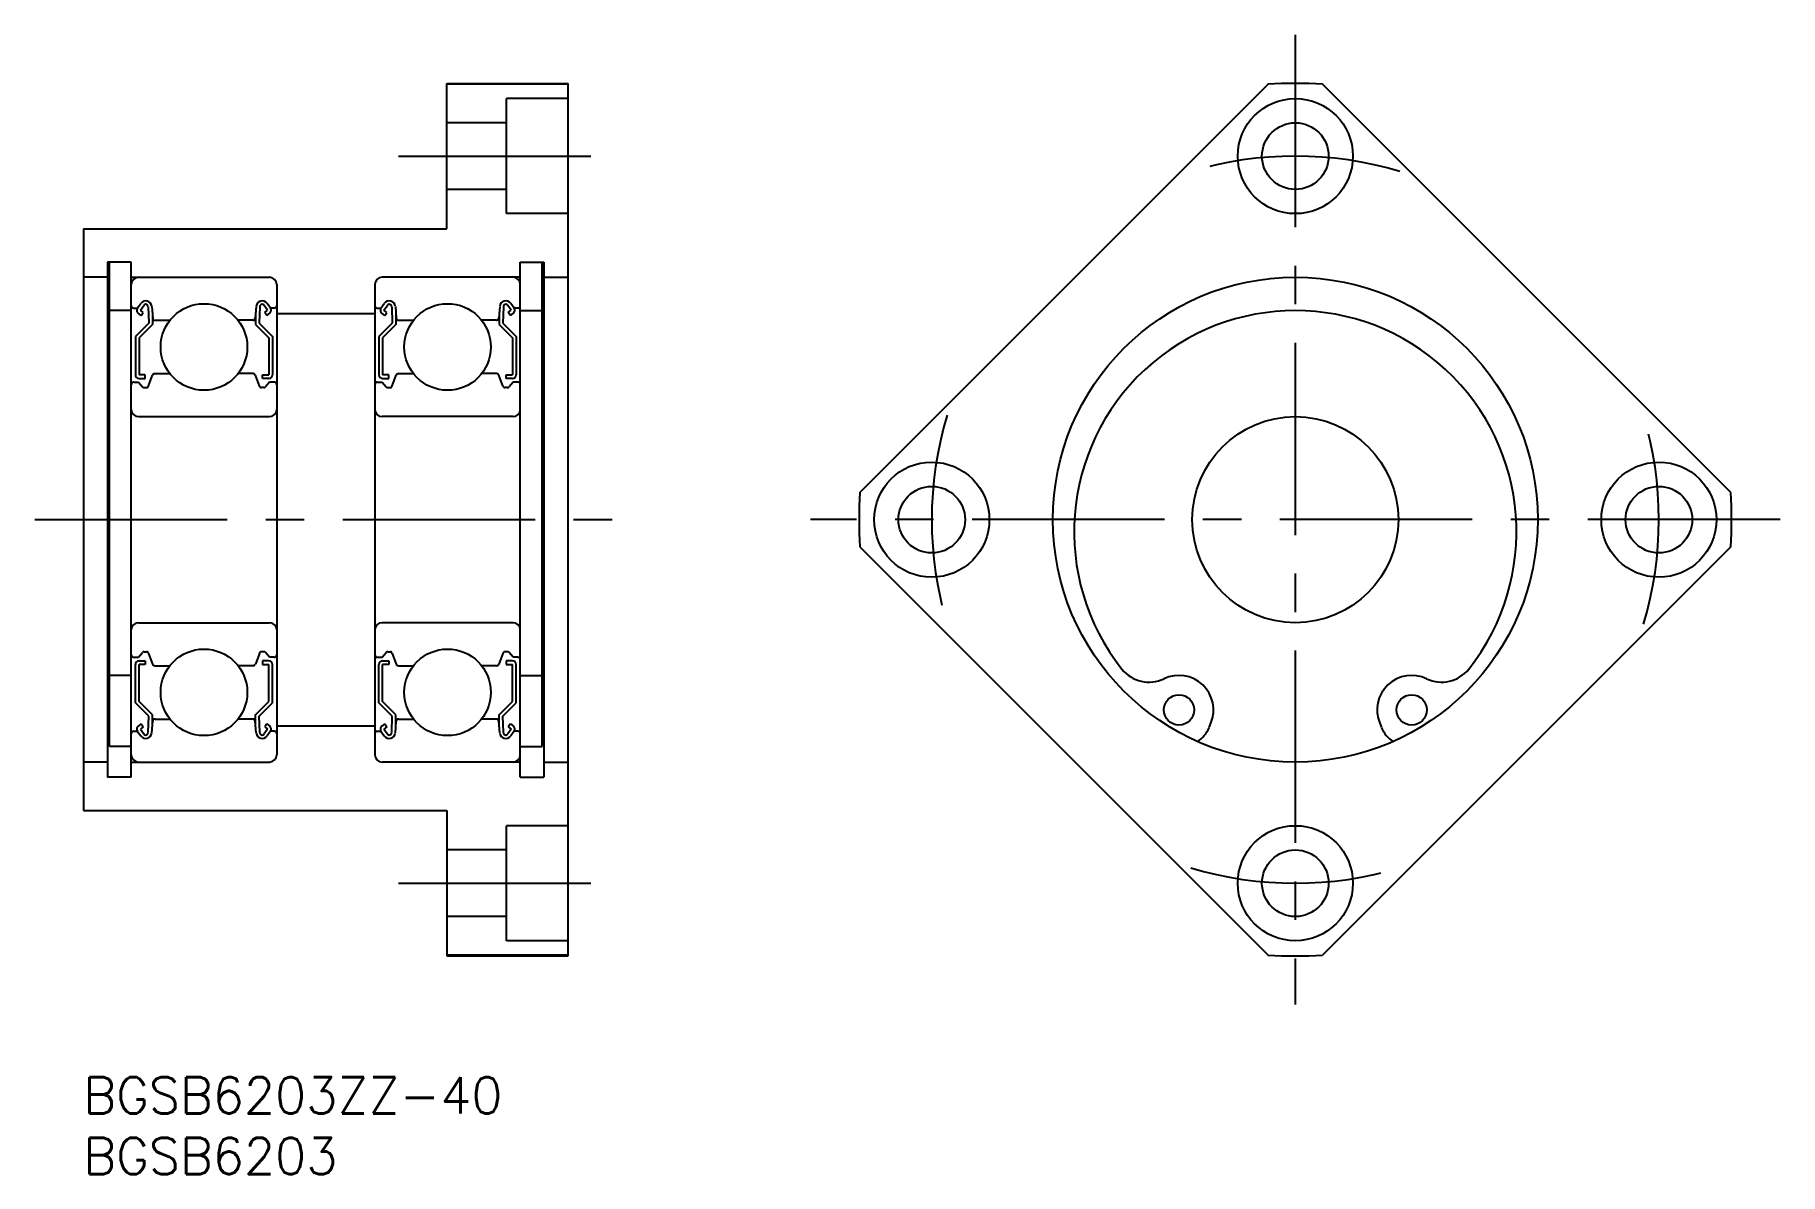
# Model space of a CAD drawing. Extents: x -4 to 140, y -8 to 86.
import ezdxf

# ---------------------------------------------------------------- set-up
doc = ezdxf.new("R2010")
doc.units = 0
doc.header["$LTSCALE"] = 0.5
doc.linetypes.add('CENTER', pattern=[50.8, 31.75, -6.35, 6.35, -6.35])
for name, color, linetype in [('MSM_CENTER', 1, 'CENTER'), ('MSM_CONTINUOUS', 7, 'CONTINUOUS'), ('MSM_PART_NUMBER', 7, 'CONTINUOUS')]:
    doc.layers.add(name, color=color, linetype=linetype)
doc.styles.get("Standard").update_dxf_attribs({"font": 'txt.shx', "height": 3, "bigfont": 'bigfont.shx'})

# ---------------------------------------------------------------- blocks, each defined once
blk = doc.blocks.new('*U6')
at = {"layer": 'MSM_PART_NUMBER'}
blk.add_text('BGSB6203ZZ-40', height=3, dxfattribs=at).set_placement((0, -3))
blk = doc.blocks.new('*U7')
at = {"layer": 'MSM_PART_NUMBER'}
blk.add_text('BGSB6203', height=3, dxfattribs=at).set_placement((0, -8))

msp = doc.modelspace()

# ---------------------------------------------------------------- linework, layer by layer
at = {"layer": 'MSM_CENTER'}
for p, q in [((100, 86), (100, 6)), ((26, 76), (44, 76)), ((-4, 46), (44, 46)), ((140, 46), (60, 46)), ((26, 16), (44, 16))]:
    msp.add_line(p, q, dxfattribs=at)
for start, end in [(73.2792, 106.7208), (163.2792, 196.7208), (343.2792, 16.7208), (253.2792, 286.7208)]:
    msp.add_arc((100, 46), 30, start, end, dxfattribs=at)
at = {"layer": 'MSM_CONTINUOUS'}
for p, q in [((30, 70), (30, 82)), ((30, 82), (40, 82)), ((40, 81.93), (30, 81.93)), ((34.9, 71.25), (34.9, 80.75)), ((40, 80.75), (34.9, 80.75)), ((40, 10), (40, 82)), ((64.07, 48.25), (97.75, 81.93)), ((135.93, 48.25), (102.25, 81.93)), ((34.9, 78.75), (30, 78.75)), ((34.9, 73.25), (30, 73.25)), ((40, 71.25), (34.9, 71.25)), ((0, 70), (30, 70)), ((0, 70), (0, 22)), ((3.95, 67.25, 1.75), (2, 67.25, 1.75)), ((2, 67.25), (2, 24.75)), ((2.15, 27.29, 1.25), (2.15, 67.25, 1.25)), ((3.95, 24.75), (3.95, 67.25)), ((36.05, 24.75), (36.05, 67.25)), ((36.05, 67.25, 1.75), (38, 67.25, 1.75)), ((37.85, 27.29, 1.25), (37.85, 67.25, 1.25)), ((38, 67.25), (38, 24.75)), ((2, 66, 1.75), (0, 66, 1.75)), ((3.95, 66), (15.35, 66)), ((15.95, 65.4), (15.95, 26.6)), ((24.05, 65.4), (24.05, 26.6)), ((36.05, 66), (24.65, 66)), ((38, 66, 1.75), (40, 66, 1.75)), ((4.15, 63.45), (4.45, 63.45)), ((4.45, 63.45), (4.73, 63.85)), ((4.7, 63.28), (4.98, 63.68)), ((5.34, 63.57), (5.39, 62.22)), ((5.64, 63.6), (5.72, 62.63)), ((14.26, 63.6), (14.18, 62.63)), ((14.56, 63.57), (14.51, 62.22)), ((15.2, 63.28), (14.92, 63.68)), ((15.45, 63.45), (15.17, 63.85)), ((15.75, 63.45), (15.45, 63.45)), ((24.25, 63.45), (24.55, 63.45)), ((24.55, 63.45), (24.83, 63.85)), ((24.8, 63.28), (25.08, 63.68)), ((25.44, 63.57), (25.49, 62.22)), ((25.74, 63.6), (25.82, 62.63)), ((34.36, 63.6), (34.28, 62.63)), ((34.66, 63.57), (34.61, 62.22)), ((35.3, 63.28), (35.02, 63.68)), ((35.55, 63.45), (35.27, 63.85)), ((35.85, 63.45), (35.55, 63.45)), ((3.95, 63.25, 1.75), (2.15, 63.25, 1.75)), ((5.39, 62.22), (4.29, 61.12)), ((4.77, 62.86), (4.52, 63.03)), ((5.69, 62.1), (4.59, 61)), ((4.94, 63.1), (4.7, 63.28)), ((4.77, 62.86), (4.94, 63.1)), ((5.69, 62.97), (5.69, 62.1)), ((5.92, 62.45), (7.14, 62.45)), ((13.98, 62.45), (12.76, 62.45)), ((14.21, 62.97), (14.21, 62.1)), ((14.21, 62.1), (15.31, 61)), ((14.51, 62.22), (15.61, 61.12)), ((14.96, 63.1), (15.2, 63.28)), ((15.13, 62.86), (14.96, 63.1)), ((15.13, 62.86), (15.38, 63.03)), ((15.95, 63), (24.05, 63)), ((25.49, 62.22), (24.39, 61.12)), ((24.87, 62.86), (24.62, 63.03)), ((25.79, 62.1), (24.69, 61)), ((25.04, 63.1), (24.8, 63.28)), ((24.87, 62.86), (25.04, 63.1)), ((25.79, 62.97), (25.79, 62.1)), ((26.02, 62.45), (27.24, 62.45)), ((34.08, 62.45), (32.86, 62.45)), ((34.31, 62.97), (34.31, 62.1)), ((34.31, 62.1), (35.41, 61)), ((34.61, 62.22), (35.71, 61.12)), ((35.06, 63.1), (35.3, 63.28)), ((35.23, 62.86), (35.06, 63.1)), ((35.23, 62.86), (35.48, 63.03)), ((36.05, 63.25, 1.75), (37.85, 63.25, 1.75)), ((4.29, 61.12), (4.29, 57.95)), ((4.59, 61), (4.59, 57.95)), ((15.31, 61), (15.31, 57.95)), ((15.61, 61.12), (15.61, 57.95)), ((24.39, 61.12), (24.39, 57.95)), ((24.69, 61), (24.69, 57.95)), ((35.41, 61), (35.41, 57.95)), ((35.71, 61.12), (35.71, 57.95)), ((5.11, 57.95), (4.59, 57.95)), ((4.59, 57.65), (5.11, 57.65)), ((5.11, 57.65), (5.11, 57.95)), ((5.38, 57.03), (5.71, 57.92)), ((5.9, 58.05), (7.14, 58.05)), ((14, 58.05), (12.76, 58.05)), ((14.52, 57.03), (14.19, 57.92)), ((14.79, 57.95), (15.31, 57.95)), ((14.79, 57.65), (14.79, 57.95)), ((15.31, 57.65), (14.79, 57.65)), ((25.21, 57.95), (24.69, 57.95)), ((24.69, 57.65), (25.21, 57.65)), ((25.21, 57.65), (25.21, 57.95)), ((25.48, 57.03), (25.81, 57.92)), ((26, 58.05), (27.24, 58.05)), ((34.1, 58.05), (32.86, 58.05)), ((34.62, 57.03), (34.29, 57.92)), ((34.89, 57.95), (35.41, 57.95)), ((34.89, 57.65), (34.89, 57.95)), ((35.41, 57.65), (34.89, 57.65)), ((4.15, 57.35), (4.55, 57.35)), ((4.55, 57.35), (4.87, 56.97)), ((5.02, 56.9), (5.2, 56.9)), ((14.88, 56.9), (14.7, 56.9)), ((15.35, 57.35), (15.03, 56.97)), ((15.75, 57.35), (15.35, 57.35)), ((24.25, 57.35), (24.65, 57.35)), ((24.65, 57.35), (24.97, 56.97)), ((25.12, 56.9), (25.3, 56.9)), ((34.98, 56.9), (34.8, 56.9)), ((35.45, 57.35), (35.13, 56.97)), ((35.85, 57.35), (35.45, 57.35)), ((4.55, 54.5), (15.35, 54.5)), ((35.45, 54.5), (24.65, 54.5)), ((64.07, 43.75), (97.75, 10.07)), ((135.93, 43.75), (102.25, 10.07)), ((4.55, 37.5), (15.35, 37.5)), ((35.45, 37.5), (24.65, 37.5)), ((4.15, 34.65), (4.55, 34.65)), ((4.55, 34.65), (4.87, 35.03)), ((5.02, 35.1), (5.2, 35.1)), ((5.38, 34.97), (5.71, 34.08)), ((14.52, 34.97), (14.19, 34.08)), ((14.88, 35.1), (14.7, 35.1)), ((15.35, 34.65), (15.03, 35.03)), ((15.75, 34.65), (15.35, 34.65)), ((24.25, 34.65), (24.65, 34.65)), ((24.65, 34.65), (24.97, 35.03)), ((25.12, 35.1), (25.3, 35.1)), ((25.48, 34.97), (25.81, 34.08)), ((34.62, 34.97), (34.29, 34.08)), ((34.98, 35.1), (34.8, 35.1)), ((35.45, 34.65), (35.13, 35.03)), ((35.85, 34.65), (35.45, 34.65)), ((3.95, 33.15, 1.75), (2.15, 33.15, 1.75)), ((4.29, 30.88), (4.29, 34.05)), ((4.59, 34.35), (5.11, 34.35)), ((4.59, 31), (4.59, 34.05)), ((5.11, 34.05), (4.59, 34.05)), ((5.11, 34.35), (5.11, 34.05)), ((5.9, 33.95), (7.14, 33.95)), ((14, 33.95), (12.76, 33.95)), ((15.31, 34.35), (14.79, 34.35)), ((14.79, 34.35), (14.79, 34.05)), ((14.79, 34.05), (15.31, 34.05)), ((15.31, 31), (15.31, 34.05)), ((15.61, 30.88), (15.61, 34.05)), ((24.39, 30.88), (24.39, 34.05)), ((24.69, 34.35), (25.21, 34.35)), ((24.69, 31), (24.69, 34.05)), ((25.21, 34.05), (24.69, 34.05)), ((25.21, 34.35), (25.21, 34.05)), ((26, 33.95), (27.24, 33.95)), ((34.1, 33.95), (32.86, 33.95)), ((35.41, 34.35), (34.89, 34.35)), ((34.89, 34.35), (34.89, 34.05)), ((34.89, 34.05), (35.41, 34.05)), ((35.41, 31), (35.41, 34.05)), ((35.71, 30.88), (35.71, 34.05)), ((36.05, 33.15, 1.75), (37.85, 33.15, 1.75)), ((5.39, 29.78), (4.29, 30.88)), ((5.69, 29.9), (4.59, 31)), ((14.21, 29.9), (15.31, 31)), ((14.51, 29.78), (15.61, 30.88)), ((25.49, 29.78), (24.39, 30.88)), ((25.79, 29.9), (24.69, 31)), ((34.31, 29.9), (35.41, 31)), ((34.61, 29.78), (35.71, 30.88)), ((4.77, 29.14), (4.52, 28.97)), ((4.94, 28.9), (4.7, 28.72)), ((4.77, 29.14), (4.94, 28.9)), ((5.34, 28.43), (5.39, 29.78)), ((5.64, 28.4), (5.72, 29.37)), ((5.69, 29.03), (5.69, 29.9)), ((5.92, 29.55), (7.14, 29.55)), ((13.98, 29.55), (12.76, 29.55)), ((14.26, 28.4), (14.18, 29.37)), ((14.21, 29.03), (14.21, 29.9)), ((14.56, 28.43), (14.51, 29.78)), ((15.13, 29.14), (14.96, 28.9)), ((14.96, 28.9), (15.2, 28.72)), ((15.13, 29.14), (15.38, 28.97)), ((15.95, 29), (24.05, 29)), ((24.87, 29.14), (24.62, 28.97)), ((25.04, 28.9), (24.8, 28.72)), ((24.87, 29.14), (25.04, 28.9)), ((25.44, 28.43), (25.49, 29.78)), ((25.74, 28.4), (25.82, 29.37)), ((25.79, 29.03), (25.79, 29.9)), ((26.02, 29.55), (27.24, 29.55)), ((34.08, 29.55), (32.86, 29.55)), ((34.36, 28.4), (34.28, 29.37)), ((34.31, 29.03), (34.31, 29.9)), ((34.66, 28.43), (34.61, 29.78)), ((35.23, 29.14), (35.06, 28.9)), ((35.06, 28.9), (35.3, 28.72)), ((35.23, 29.14), (35.48, 28.97)), ((92.88, 28.84), (93.03, 29.21)), ((106.97, 29.21), (107.12, 28.84)), ((4.15, 28.55), (4.45, 28.55)), ((4.45, 28.55), (4.73, 28.15)), ((4.7, 28.72), (4.98, 28.32)), ((15.2, 28.72), (14.92, 28.32)), ((15.45, 28.55), (15.17, 28.15)), ((15.75, 28.55), (15.45, 28.55)), ((24.25, 28.55), (24.55, 28.55)), ((24.55, 28.55), (24.83, 28.15)), ((24.8, 28.72), (25.08, 28.32)), ((35.3, 28.72), (35.02, 28.32)), ((35.55, 28.55), (35.27, 28.15)), ((35.85, 28.55), (35.55, 28.55)), ((2, 26, 1.75), (0, 26, 1.75)), ((3.95, 27.29, 1.75), (2.15, 27.29, 1.75)), ((3.95, 26), (15.35, 26)), ((7.45, 26), (7.45, 26)), ((36.05, 26), (24.65, 26)), ((32.55, 26), (32.55, 26)), ((36.05, 27.29, 1.75), (37.85, 27.29, 1.75)), ((38, 26, 1.75), (40, 26, 1.75)), ((3.95, 24.75, 1.75), (2, 24.75, 1.75)), ((36.05, 24.75, 1.75), (38, 24.75, 1.75)), ((0, 22), (30, 22)), ((30, 22), (30, 10)), ((34.9, 11.25), (34.9, 20.75)), ((40, 20.75), (34.9, 20.75)), ((34.9, 18.75), (30, 18.75)), ((34.9, 13.25), (30, 13.25)), ((40, 11.25), (34.9, 11.25)), ((40, 10.07), (30, 10.07)), ((30, 10), (40, 10))]:
    msp.add_line(p, q, dxfattribs=at)
for centre, radius in [((100, 76), 4.75), ((100, 76), 2.75), ((100, 46), 20), ((9.95, 60.25), 3.57), ((30.05, 60.25), 3.57), ((100, 46), 8.5), ((70, 46), 4.75), ((130, 46), 4.75), ((70, 46), 2.75), ((130, 46), 2.75), ((9.95, 31.75), 3.57), ((30.05, 31.75), 3.57), ((90.4, 30.3), 1.25), ((109.6, 30.3), 1.25), ((100, 16), 4.75), ((100, 16), 2.75)]:
    msp.add_circle(centre, radius, dxfattribs=at)
for centre, radius, start, end in [((100, 46), 36, 86.4096, 93.5904), ((4.55, 65.4), 0.6, 90, 180), ((15.35, 65.4), 0.6, 0, 90), ((24.65, 65.4), 0.6, 90, 180), ((35.45, 65.4), 0.6, 0, 90), ((4.15, 63.65), 0.2, 180, 270), ((4.7, 63.28), 0.3, 144.9367, 235.0393), ((5.14, 63.56), 0.5, 5.0652, 144.9367), ((5.14, 63.57), 0.2, 2.1311, 144.9356), ((14.76, 63.56), 0.5, 35.0633, 174.9348), ((14.76, 63.57), 0.2, 35.0644, 177.8689), ((15.2, 63.28), 0.3, 304.9607, 35.0633), ((15.75, 63.65), 0.2, 270, 0), ((24.25, 63.65), 0.2, 180, 270), ((24.8, 63.28), 0.3, 144.9367, 235.0393), ((25.24, 63.56), 0.5, 5.0652, 144.9367), ((25.24, 63.57), 0.2, 2.1311, 144.9356), ((34.86, 63.56), 0.5, 35.0633, 174.9348), ((34.86, 63.57), 0.2, 35.0644, 177.8689), ((35.3, 63.28), 0.3, 304.9607, 35.0633), ((35.85, 63.65), 0.2, 270, 0), ((5.92, 62.65), 0.2, 185.0652, 270), ((13.98, 62.65), 0.2, 270, 354.9348), ((26.02, 62.65), 0.2, 185.0652, 270), ((34.08, 62.65), 0.2, 270, 354.9348), ((100, 45), 18.25, 321.621, 218.379), ((4.59, 57.95), 0.3, 180, 270), ((5.9, 57.85), 0.2, 90, 159.9702), ((14, 57.85), 0.2, 20.0298, 90), ((15.31, 57.95), 0.3, 270, 0), ((24.69, 57.95), 0.3, 180, 270), ((26, 57.85), 0.2, 90, 159.9702), ((34.1, 57.85), 0.2, 20.0298, 90), ((35.41, 57.95), 0.3, 270, 0), ((4.15, 57.15), 0.2, 90, 180), ((5.02, 57.1), 0.2, 219.9992, 270), ((5.2, 57.1), 0.2, 270, 339.9702), ((14.7, 57.1), 0.2, 200.0298, 270), ((14.88, 57.1), 0.2, 270, 320.0008), ((15.75, 57.15), 0.2, 0, 90), ((24.25, 57.15), 0.2, 90, 180), ((25.12, 57.1), 0.2, 219.9992, 270), ((25.3, 57.1), 0.2, 270, 339.9702), ((34.8, 57.1), 0.2, 200.0298, 270), ((34.98, 57.1), 0.2, 270, 320.0008), ((35.85, 57.15), 0.2, 0, 90), ((4.55, 55.1), 0.6, 180, 270), ((15.35, 55.1), 0.6, 270, 0), ((24.65, 55.1), 0.6, 180, 270), ((35.45, 55.1), 0.6, 270, 0), ((100, 46), 36, 176.4096, 183.5904), ((100, 46), 36, 356.4096, 3.5904), ((4.55, 36.9), 0.6, 90, 180), ((15.35, 36.9), 0.6, 0, 90), ((24.65, 36.9), 0.6, 90, 180), ((35.45, 36.9), 0.6, 0, 90), ((4.15, 34.85), 0.2, 180, 270), ((5.02, 34.9), 0.2, 90, 140.0008), ((5.2, 34.9), 0.2, 20.0298, 90), ((14.7, 34.9), 0.2, 90, 159.9702), ((14.88, 34.9), 0.2, 39.9992, 90), ((15.75, 34.85), 0.2, 270, 0), ((24.25, 34.85), 0.2, 180, 270), ((25.12, 34.9), 0.2, 90, 140.0008), ((25.3, 34.9), 0.2, 20.0298, 90), ((34.8, 34.9), 0.2, 90, 159.9702), ((34.98, 34.9), 0.2, 39.9992, 90), ((35.85, 34.85), 0.2, 270, 0), ((4.59, 34.05), 0.3, 90, 180), ((5.9, 34.15), 0.2, 200.0298, 270), ((14, 34.15), 0.2, 270, 339.9702), ((15.31, 34.05), 0.3, 0, 90), ((24.69, 34.05), 0.3, 90, 180), ((26, 34.15), 0.2, 200.0298, 270), ((34.1, 34.15), 0.2, 270, 339.9702), ((35.41, 34.05), 0.3, 0, 90), ((87.93, 35.44), 2.85, 218.379, 295.7059), ((90.4, 30.3), 2.85, 337.4615, 115.7059), ((109.6, 30.3), 2.85, 64.2941, 202.5385), ((112.07, 35.44), 2.85, 244.2941, 321.621), ((4.7, 28.72), 0.3, 124.9607, 215.0633), ((5.92, 29.35), 0.2, 90, 174.9348), ((13.98, 29.35), 0.2, 5.0652, 90), ((15.2, 28.72), 0.3, 324.9367, 55.0393), ((24.8, 28.72), 0.3, 124.9607, 215.0633), ((26.02, 29.35), 0.2, 90, 174.9348), ((34.08, 29.35), 0.2, 5.0652, 90), ((35.3, 28.72), 0.3, 324.9367, 55.0393), ((90.57, 29.79), 2.5, 303.0556, 337.4615), ((109.43, 29.79), 2.5, 202.5385, 236.9444), ((4.15, 28.35), 0.2, 90, 180), ((5.14, 28.44), 0.5, 215.0633, 354.9348), ((5.14, 28.43), 0.2, 215.0644, 357.8689), ((14.76, 28.44), 0.5, 185.0652, 324.9367), ((14.76, 28.43), 0.2, 182.1311, 324.9356), ((15.75, 28.35), 0.2, 0, 90), ((24.25, 28.35), 0.2, 90, 180), ((25.24, 28.44), 0.5, 215.0633, 354.9348), ((25.24, 28.43), 0.2, 215.0644, 357.8689), ((34.86, 28.44), 0.5, 185.0652, 324.9367), ((34.86, 28.43), 0.2, 182.1311, 324.9356), ((35.85, 28.35), 0.2, 0, 90), ((4.55, 26.6), 0.6, 180, 270), ((15.35, 26.6), 0.6, 270, 0), ((24.65, 26.6), 0.6, 180, 270), ((35.45, 26.6), 0.6, 270, 0), ((100, 46), 36, 266.4096, 273.5904)]:
    msp.add_arc(centre, radius, start, end, dxfattribs=at)

# ---------------------------------------------------------------- block references
for name in ['*U6', '*U7']:
    msp.add_blockref(name, (0, 0), dxfattribs=at)

doc.saveas('drawing.dxf')
